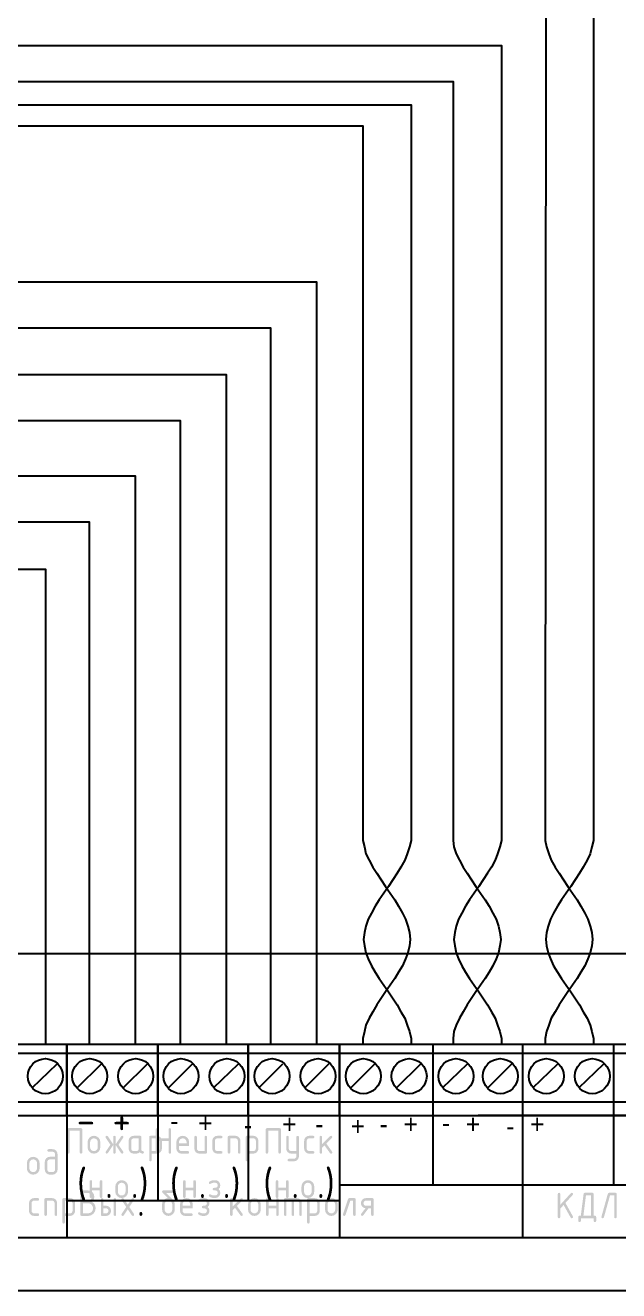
# Model space of a CAD drawing. Header units: millimetres. Extents: x 0 to 420, y 0 to 297.
# Drawn here: x 147.5 to 179.8, y 126.5 to 195.3 of the extents above; entities that cross this region are included whole.
import ezdxf

# ---------------------------------------------------------------- set-up
doc = ezdxf.new("R2010")
doc.units = ezdxf.units.MM
doc.layers.get('0').update_dxf_attribs({"linetype": 'CONTINUOUS'})
doc.styles.add('amiri-regular', font='amiri-regular')
doc.styles.get("Standard").update_dxf_attribs({"font": 'STANDARD'})

msp = doc.modelspace()

# ---------------------------------------------------------------- hatches: boundary and pattern name
at = {"true_color": 0x000007}
for points in [[(149.856141, 135.329524), (150.550121, 135.329524), (150.601728, 135.31216), (150.619023, 135.260071), (150.619023, 134.012119), (150.601728, 133.960029), (150.550121, 133.942666), (150.498031, 133.960029), (150.480668, 134.012119), (150.480668, 135.191169), (149.925594, 135.191169), (149.925594, 134.012119), (149.908231, 133.960029), (149.856141, 133.942666), (149.804327, 133.960029), (149.787239, 134.012119), (149.787239, 135.260071), (149.804327, 135.31216)], [(152.29599, 134.406238), (152.006602, 133.972983), (151.948724, 133.942666), (151.900217, 133.963061), (151.879822, 134.012119), (151.891398, 134.050704), (152.144406, 134.428287), (151.891398, 134.805318), (151.879822, 134.844454), (151.89691, 134.896062), (151.948724, 134.913356), (152.006602, 134.883039), (152.29599, 134.450335), (152.29599, 134.844454), (152.313078, 134.896062), (152.364892, 134.913356), (152.416982, 134.896062), (152.434345, 134.844454), (152.434345, 134.450335), (152.723182, 134.883039), (152.781059, 134.913356), (152.833149, 134.896062), (152.850513, 134.844454), (152.838937, 134.805318), (152.585929, 134.428287), (152.838937, 134.050704), (152.850513, 134.012119), (152.833149, 133.960029), (152.781059, 133.942666), (152.723182, 133.972983), (152.434345, 134.406238), (152.434345, 134.012119), (152.416982, 133.960029), (152.364892, 133.942666), (152.313078, 133.960029), (152.29599, 134.012119)], [(154.613239, 134.012119), (154.613239, 135.260071), (154.630327, 135.31216), (154.682141, 135.329524), (154.734231, 135.31216), (154.751594, 135.260071), (154.751594, 134.775001), (155.306668, 134.775001), (155.306668, 135.260071), (155.324031, 135.31216), (155.376121, 135.329524), (155.427728, 135.31216), (155.445023, 135.260071), (155.445023, 134.012119), (155.427728, 133.960029), (155.376121, 133.942666), (155.324031, 133.960029), (155.306668, 134.012119), (155.306668, 134.636095), (154.751594, 134.636095), (154.751594, 134.012119), (154.734231, 133.960029), (154.682141, 133.942666), (154.630327, 133.960029)], [(157.399251, 134.844454), (157.399251, 134.012119), (157.381888, 133.960029), (157.329798, 133.942666), (156.983084, 133.942666), (156.875114, 133.962648), (156.785749, 134.023144), (156.725735, 134.11244), (156.705822, 134.219927), (156.705822, 134.844454), (156.72291, 134.896062), (156.774724, 134.913356), (156.826814, 134.896062), (156.844177, 134.844454), (156.844177, 134.219927), (156.854237, 134.167011), (156.884967, 134.122362), (156.930098, 134.091632), (156.983084, 134.081572), (157.260345, 134.081572), (157.260345, 134.844454), (157.277708, 134.896062), (157.329798, 134.913356), (157.381888, 134.896062)], [(157.820139, 134.636095), (157.820139, 134.219927), (157.830199, 134.167011), (157.860929, 134.122362), (157.90606, 134.091632), (157.959046, 134.081572), (158.166854, 134.081572), (158.218944, 134.064209), (158.236307, 134.012119), (158.218944, 133.960029), (158.166854, 133.942666), (157.959046, 133.942666), (157.851076, 133.962648), (157.761711, 134.023144), (157.701697, 134.11244), (157.681784, 134.219927), (157.681784, 134.636095), (157.701697, 134.743582), (157.761711, 134.832879), (157.851076, 134.893168), (157.959046, 134.913356), (158.166854, 134.913356), (158.218944, 134.896062), (158.236307, 134.844454), (158.218944, 134.792364), (158.166854, 134.775001), (157.959046, 134.775001), (157.905371, 134.764735), (157.860378, 134.734211), (157.83013, 134.689494)], [(158.519251, 134.012119), (158.519251, 134.844454), (158.536338, 134.896062), (158.588152, 134.913356), (158.935418, 134.913356), (159.042009, 134.893099), (159.131651, 134.832328), (159.192422, 134.742893), (159.212679, 134.636095), (159.212679, 134.012119), (159.195316, 133.960029), (159.143226, 133.942666), (159.091136, 133.960029), (159.073773, 134.012119), (159.073773, 134.636095), (159.063576, 134.690183), (159.033534, 134.734762), (158.989024, 134.764804), (158.935418, 134.775001), (158.657606, 134.775001), (158.657606, 134.012119), (158.640242, 133.960029), (158.588152, 133.942666), (158.536338, 133.960029)], [(160.651141, 135.329524), (161.345121, 135.329524), (161.396728, 135.31216), (161.414023, 135.260071), (161.414023, 134.012119), (161.396728, 133.960029), (161.345121, 133.942666), (161.293031, 133.960029), (161.275668, 134.012119), (161.275668, 135.191169), (160.720594, 135.191169), (160.720594, 134.012119), (160.703231, 133.960029), (160.651141, 133.942666), (160.599327, 133.960029), (160.582239, 134.012119), (160.582239, 135.260071), (160.599327, 135.31216)], [(162.253383, 133.802106), (162.253383, 133.942666), (161.976122, 133.942666), (161.868153, 133.962923), (161.778787, 134.023695), (161.718773, 134.113129), (161.698861, 134.219927), (161.698861, 134.844454), (161.715948, 134.896062), (161.767762, 134.913356), (161.819852, 134.896062), (161.837216, 134.844454), (161.837216, 134.219927), (161.847275, 134.167011), (161.878005, 134.122362), (161.923136, 134.091632), (161.976122, 134.081572), (162.253383, 134.081572), (162.253383, 134.844454), (162.270746, 134.896062), (162.322836, 134.913356), (162.374926, 134.896062), (162.392289, 134.844454), (162.392289, 133.80376), (162.372446, 133.697169), (162.312914, 133.607527), (162.224444, 133.546756), (162.117784, 133.526499), (161.837216, 133.526499), (161.785126, 133.543862), (161.767762, 133.595952), (161.788709, 133.644459), (161.837216, 133.665405), (162.115028, 133.665405), (162.168634, 133.675258), (162.213144, 133.704541), (162.243186, 133.748363)], [(162.813177, 134.636095), (162.813177, 134.219927), (162.823237, 134.167011), (162.853967, 134.122362), (162.899098, 134.091632), (162.952084, 134.081572), (163.159892, 134.081572), (163.211982, 134.064209), (163.229345, 134.012119), (163.211982, 133.960029), (163.159892, 133.942666), (162.952084, 133.942666), (162.844114, 133.962648), (162.754749, 134.023144), (162.694735, 134.11244), (162.674822, 134.219927), (162.674822, 134.636095), (162.694735, 134.743582), (162.754749, 134.832879), (162.844114, 134.893168), (162.952084, 134.913356), (163.159892, 134.913356), (163.211982, 134.896062), (163.229345, 134.844454), (163.211982, 134.792364), (163.159892, 134.775001), (162.952084, 134.775001), (162.898409, 134.764735), (162.853416, 134.734211), (162.823168, 134.689494)], [(163.650644, 134.457501), (164.086655, 134.893512), (164.136264, 134.913356), (164.188354, 134.896062), (164.205717, 134.844454), (164.184771, 134.795947), (163.879949, 134.491125), (164.191937, 134.051807), (164.205717, 134.011017), (164.188354, 133.959685), (164.136264, 133.942666), (164.078387, 133.971881), (163.780179, 134.391355), (163.650644, 134.262371), (163.650644, 134.012119), (163.63328, 133.960029), (163.581191, 133.942666), (163.529376, 133.960029), (163.512289, 134.012119), (163.512289, 134.844454), (163.529376, 134.896062), (163.581191, 134.913356), (163.63328, 134.896062), (163.650644, 134.844454)], [(151.153262, 131.945834), (151.153262, 131.599119), (151.135898, 131.547029), (151.083809, 131.529666), (151.031994, 131.547029), (151.014907, 131.599119), (151.014907, 132.431454), (151.031994, 132.483062), (151.083809, 132.500356), (151.135898, 132.483062), (151.153262, 132.431454), (151.153262, 132.08474), (151.569429, 132.08474), (151.569429, 132.431454), (151.586792, 132.483062), (151.638882, 132.500356), (151.690972, 132.483062), (151.708335, 132.431454), (151.708335, 131.599119), (151.690972, 131.547029), (151.638882, 131.529666), (151.586792, 131.547029), (151.569429, 131.599119), (151.569429, 131.945834)], [(156.233263, 131.945834), (156.233263, 131.599119), (156.215899, 131.547029), (156.163809, 131.529666), (156.111995, 131.547029), (156.094908, 131.599119), (156.094908, 132.431454), (156.111995, 132.483062), (156.163809, 132.500356), (156.215899, 132.483062), (156.233263, 132.431454), (156.233263, 132.08474), (156.64943, 132.08474), (156.64943, 132.431454), (156.666793, 132.483062), (156.718883, 132.500356), (156.770973, 132.483062), (156.788336, 132.431454), (156.788336, 131.599119), (156.770973, 131.547029), (156.718883, 131.529666), (156.666793, 131.547029), (156.64943, 131.599119), (156.64943, 131.945834)], [(157.976977, 131.806927), (157.967882, 131.864736), (157.940596, 131.908902), (157.858465, 131.944731), (157.769168, 131.945834), (157.719559, 131.965677), (157.699715, 132.015287), (157.72011, 132.064896), (157.789012, 132.085291), (157.809958, 132.085291), (157.832007, 132.08474), (157.894019, 132.094662), (157.939494, 132.124427), (157.967537, 132.1688), (157.976977, 132.223095), (157.966779, 132.277183), (157.936738, 132.321762), (157.892227, 132.351804), (157.838622, 132.362001), (157.769168, 132.362001), (157.704401, 132.353044), (157.626404, 132.326723), (157.563634, 132.300196), (157.544273, 132.291446), (157.507341, 132.316802), (157.491907, 132.364757), (157.520157, 132.416847), (157.605457, 132.463976), (157.693514, 132.491261), (157.769168, 132.500356), (157.838622, 132.500356), (157.945695, 132.480168), (158.035405, 132.419879), (158.095695, 132.330582), (158.115883, 132.223095), (158.091905, 132.096867), (158.019971, 132.015287), (158.091905, 131.931778), (158.115883, 131.806927), (158.095695, 131.69944), (158.035405, 131.610144), (157.945695, 131.549648), (157.838622, 131.529666), (157.769168, 131.529666), (157.691516, 131.538486), (157.604355, 131.565495), (157.520019, 131.611246), (157.491907, 131.665265), (157.507341, 131.713221), (157.545375, 131.738577), (157.568113, 131.729619), (157.629711, 131.703299), (157.705227, 131.677254), (157.769168, 131.668572), (157.838622, 131.668572), (157.892021, 131.678563), (157.936738, 131.708811), (157.966779, 131.753322)], [(161.270928, 131.945834), (161.270928, 131.599119), (161.253565, 131.547029), (161.201475, 131.529666), (161.149661, 131.547029), (161.132573, 131.599119), (161.132573, 132.431454), (161.149661, 132.483062), (161.201475, 132.500356), (161.253565, 132.483062), (161.270928, 132.431454), (161.270928, 132.08474), (161.687096, 132.08474), (161.687096, 132.431454), (161.704459, 132.483062), (161.756549, 132.500356), (161.808639, 132.483062), (161.826002, 132.431454), (161.826002, 131.599119), (161.808639, 131.547029), (161.756549, 131.529666), (161.704459, 131.547029), (161.687096, 131.599119), (161.687096, 131.945834)], [(147.858146, 131.249428), (147.858146, 130.833261), (147.868206, 130.780344), (147.898936, 130.735696), (147.944067, 130.704965), (147.997053, 130.694906), (148.204861, 130.694906), (148.256951, 130.677542), (148.274314, 130.625453), (148.256951, 130.573363), (148.204861, 130.555999), (147.997053, 130.555999), (147.889083, 130.575981), (147.799718, 130.636477), (147.739704, 130.725774), (147.719791, 130.833261), (147.719791, 131.249428), (147.739704, 131.356915), (147.799718, 131.446212), (147.889083, 131.506501), (147.997053, 131.52669), (148.204861, 131.52669), (148.256951, 131.509395), (148.274314, 131.457788), (148.256951, 131.405698), (148.204861, 131.388335), (147.997053, 131.388335), (147.943378, 131.378068), (147.898385, 131.347545), (147.868137, 131.302827)], [(148.557258, 130.625453), (148.557258, 131.457788), (148.574345, 131.509395), (148.626159, 131.52669), (148.973425, 131.52669), (149.080016, 131.506432), (149.169658, 131.445661), (149.230429, 131.356226), (149.250686, 131.249428), (149.250686, 130.625453), (149.233323, 130.573363), (149.181233, 130.555999), (149.129143, 130.573363), (149.11178, 130.625453), (149.11178, 131.249428), (149.101583, 131.303516), (149.071541, 131.348096), (149.027031, 131.378137), (148.973425, 131.388335), (148.695613, 131.388335), (148.695613, 130.625453), (148.678249, 130.573363), (148.626159, 130.555999), (148.574345, 130.573363)], [(153.172924, 131.04162), (153.424278, 130.664038), (153.435853, 130.625453), (153.41849, 130.573363), (153.3664, 130.555999), (153.308523, 130.586316), (153.089139, 130.916494), (152.869204, 130.586316), (152.811326, 130.555999), (152.762819, 130.576394), (152.742424, 130.625453), (152.754, 130.664038), (153.004803, 131.04162), (152.754, 131.418651), (152.742424, 131.457788), (152.759512, 131.509395), (152.811326, 131.52669), (152.869204, 131.496373), (153.089139, 131.167297), (153.308523, 131.496373), (153.3664, 131.52669), (153.41849, 131.509464), (153.435853, 131.458339), (153.424278, 131.418651)], [(157.3889, 130.833261), (157.379805, 130.891069), (157.35252, 130.935236), (157.270389, 130.971065), (157.181092, 130.972167), (157.131483, 130.992011), (157.111639, 131.04162), (157.132034, 131.09123), (157.200936, 131.111624), (157.221882, 131.111624), (157.243931, 131.111073), (157.305942, 131.120995), (157.351418, 131.150761), (157.379461, 131.195134), (157.3889, 131.249428), (157.378703, 131.303516), (157.348662, 131.348096), (157.304151, 131.378137), (157.250545, 131.388335), (157.181092, 131.388335), (157.116324, 131.379377), (157.038327, 131.353057), (156.975558, 131.32653), (156.956196, 131.317779), (156.919265, 131.343135), (156.903831, 131.391091), (156.932081, 131.44318), (157.017381, 131.490309), (157.105438, 131.517595), (157.181092, 131.52669), (157.250545, 131.52669), (157.357619, 131.506501), (157.447329, 131.446212), (157.507618, 131.356915), (157.527806, 131.249428), (157.503829, 131.1232), (157.431895, 131.04162), (157.503829, 130.958111), (157.527806, 130.833261), (157.507618, 130.725774), (157.447329, 130.636477), (157.357619, 130.575981), (157.250545, 130.555999), (157.181092, 130.555999), (157.10344, 130.564819), (157.016279, 130.591828), (156.931943, 130.637579), (156.903831, 130.691598), (156.919265, 130.739554), (156.957299, 130.76491), (156.980036, 130.755953), (157.041635, 130.729632), (157.117151, 130.703587), (157.181092, 130.694906), (157.250545, 130.694906), (157.303944, 130.704897), (157.348662, 130.735144), (157.378703, 130.779655)], [(158.786366, 131.070835), (159.222377, 131.506846), (159.271987, 131.52669), (159.324077, 131.509395), (159.34144, 131.457788), (159.320494, 131.409281), (159.015672, 131.104459), (159.327659, 130.66514), (159.34144, 130.62435), (159.324077, 130.573018), (159.271987, 130.555999), (159.214109, 130.585214), (158.915902, 131.004689), (158.786366, 130.875704), (158.786366, 130.625453), (158.769003, 130.573363), (158.716913, 130.555999), (158.665099, 130.573363), (158.648011, 130.625453), (158.648011, 131.457788), (158.665099, 131.509395), (158.716913, 131.52669), (158.769003, 131.509395), (158.786366, 131.457788)], [(160.73829, 130.972167), (160.73829, 130.625453), (160.720927, 130.573363), (160.668837, 130.555999), (160.617022, 130.573363), (160.599935, 130.625453), (160.599935, 131.457788), (160.617022, 131.509395), (160.668837, 131.52669), (160.720927, 131.509395), (160.73829, 131.457788), (160.73829, 131.111073), (161.154457, 131.111073), (161.154457, 131.457788), (161.171821, 131.509395), (161.22391, 131.52669), (161.276, 131.509395), (161.293364, 131.457788), (161.293364, 130.625453), (161.276, 130.573363), (161.22391, 130.555999), (161.171821, 130.573363), (161.154457, 130.625453), (161.154457, 130.972167)], [(161.644799, 131.52669), (162.269326, 131.52669), (162.375917, 131.506432), (162.465558, 131.445661), (162.52633, 131.356226), (162.546587, 131.249428), (162.546587, 130.625453), (162.529224, 130.573363), (162.477134, 130.555999), (162.425044, 130.573363), (162.407681, 130.625453), (162.407681, 131.249428), (162.397759, 131.303516), (162.367993, 131.348096), (162.323414, 131.378137), (162.269326, 131.388335), (162.130419, 131.388335), (162.130419, 130.625453), (162.113056, 130.573363), (162.060966, 130.555999), (162.009152, 130.573363), (161.992064, 130.625453), (161.992064, 131.388335), (161.714252, 131.388335), (161.714252, 130.625453), (161.696888, 130.573363), (161.644799, 130.555999), (161.592984, 130.573363), (161.575897, 130.625453), (161.575897, 131.457788), (161.592984, 131.509395)], [(165.129652, 131.52669), (165.406913, 131.52669), (165.459003, 131.509395), (165.476367, 131.457788), (165.476367, 130.625453), (165.459003, 130.573363), (165.406913, 130.555999), (165.354824, 130.573363), (165.33746, 130.625453), (165.33746, 131.388335), (165.17871, 131.388335), (164.917434, 130.603404), (164.892905, 130.567713), (164.85184, 130.555999), (164.800025, 130.573501), (164.782938, 130.626555), (164.785694, 130.647501), (165.060199, 131.469914), (165.086657, 131.512358)], [(176.77529, 131.153848), (176.595594, 130.956512), (176.595594, 130.498453), (176.578231, 130.446363), (176.526141, 130.428999), (176.474327, 130.446363), (176.457239, 130.498453), (176.457239, 131.746404), (176.474327, 131.798494), (176.526141, 131.815857), (176.578231, 131.798494), (176.595594, 131.746404), (176.595594, 131.163218), (177.167204, 131.792706), (177.220121, 131.815857), (177.271728, 131.798494), (177.289023, 131.746404), (177.270281, 131.699551), (176.873958, 131.263539), (177.279652, 130.533179), (177.289023, 130.498453), (177.267525, 130.450497), (177.220121, 130.428999), (177.183189, 130.438163), (177.157833, 130.465931)], [(179.24294, 131.815857), (179.59186, 131.815857), (179.643467, 131.798494), (179.660762, 131.746404), (179.660762, 130.498453), (179.643467, 130.446363), (179.59186, 130.428999), (179.53977, 130.446363), (179.522407, 130.498453), (179.522407, 131.677502), (179.297511, 131.677502), (178.964577, 130.477506), (178.940943, 130.441057), (178.89788, 130.428999), (178.846065, 130.446363), (178.828978, 130.498453), (178.833939, 130.523809), (179.173487, 131.746404), (179.199946, 131.798494)]]:
    msp.add_hatch(color=0, dxfattribs=at).paths.add_polyline_path(points, flags=0)
h = msp.add_hatch(color=0, dxfattribs=at)
h.paths.add_polyline_path([(150.903861, 134.289381), (150.903861, 134.566642), (150.929148, 134.699829), (151.005284, 134.811933), (151.117181, 134.887863), (151.250575, 134.913356), (151.384934, 134.888207), (151.496968, 134.813035), (151.57214, 134.701001), (151.597289, 134.566642), (151.597289, 134.289381), (151.571796, 134.155986), (151.495866, 134.04409), (151.383762, 133.967953), (151.250575, 133.942666), (151.117181, 133.967953), (151.005284, 134.04409), (150.929148, 134.155986)], flags=0)
h.paths.add_polyline_path([(151.458383, 134.289381), (151.458383, 134.566642), (151.443087, 134.64643), (151.397198, 134.713816), (151.330088, 134.759705), (151.250575, 134.775001), (151.170304, 134.759705), (151.102849, 134.713816), (151.057236, 134.64643), (151.042216, 134.566642), (151.042216, 134.289381), (151.057167, 134.208696), (151.102298, 134.141655), (151.169615, 134.096524), (151.250575, 134.081572), (151.330088, 134.096593), (151.397198, 134.142206), (151.443087, 134.209592)], flags=0)
h = msp.add_hatch(color=0, dxfattribs=at)
h.paths.add_polyline_path([(153.689462, 134.775001), (153.412201, 134.775001), (153.358526, 134.764735), (153.313534, 134.734211), (153.283286, 134.689494), (153.273295, 134.636095), (153.273295, 134.219927), (153.283354, 134.167011), (153.314085, 134.122362), (153.359215, 134.091632), (153.412201, 134.081572), (153.551107, 134.081572), (153.604024, 134.091563), (153.648672, 134.121811), (153.679196, 134.166322), (153.689462, 134.219927)], flags=0)
h.paths.add_polyline_path([(153.966724, 134.012119), (153.949429, 133.960029), (153.897822, 133.942666), (153.809352, 133.960925), (153.739072, 134.015978), (153.653564, 133.960925), (153.551107, 133.942666), (153.412201, 133.942666), (153.304232, 133.962648), (153.214866, 134.023144), (153.154852, 134.11244), (153.13494, 134.219927), (153.13494, 134.636095), (153.154852, 134.743582), (153.214866, 134.832879), (153.304232, 134.893168), (153.412201, 134.913356), (153.758915, 134.913356), (153.811005, 134.896062), (153.828369, 134.844454), (153.828369, 134.150474), (153.845456, 134.09866), (153.89727, 134.081572), (153.94936, 134.064209)], flags=0)
h = msp.add_hatch(color=0, dxfattribs=at)
h.paths.add_polyline_path([(154.251561, 134.844454), (154.268649, 134.896062), (154.320463, 134.913356), (154.667729, 134.913356), (154.774802, 134.893168), (154.864513, 134.832879), (154.924802, 134.743582), (154.94499, 134.636095), (154.94499, 134.219927), (154.924802, 134.113129), (154.864513, 134.023695), (154.774802, 133.962923), (154.667729, 133.942666), (154.389916, 133.942666), (154.389916, 133.595952), (154.372553, 133.543862), (154.320463, 133.526499), (154.268649, 133.543862), (154.251561, 133.595952)], flags=0)
h.paths.add_polyline_path([(154.389916, 134.775001), (154.389916, 134.081572), (154.667729, 134.081572), (154.720646, 134.091563), (154.765294, 134.121811), (154.795818, 134.166322), (154.806084, 134.219927), (154.806084, 134.636095), (154.795886, 134.690183), (154.765845, 134.734762), (154.721335, 134.764804), (154.667729, 134.775001)], flags=0)
h = msp.add_hatch(color=0, dxfattribs=at)
h.paths.add_polyline_path([(156.076575, 134.775001), (155.996304, 134.759705), (155.928849, 134.713816), (155.883236, 134.64643), (155.868216, 134.566642), (155.868216, 134.49774), (156.284383, 134.49774), (156.284383, 134.566642), (156.269087, 134.64643), (156.223198, 134.713816), (156.156088, 134.759705)], flags=0)
h.paths.add_polyline_path([(155.868216, 134.358834), (155.868216, 134.219927), (155.878275, 134.167011), (155.909006, 134.122362), (155.954136, 134.091632), (156.007122, 134.081572), (156.353836, 134.081572), (156.405926, 134.064209), (156.423289, 134.012119), (156.405926, 133.960029), (156.353836, 133.942666), (156.007122, 133.942666), (155.899153, 133.962648), (155.809787, 134.023144), (155.749773, 134.11244), (155.729861, 134.219927), (155.729861, 134.566642), (155.755148, 134.699829), (155.831284, 134.811933), (155.943181, 134.887863), (156.076575, 134.913356), (156.210934, 134.888207), (156.322968, 134.813035), (156.39814, 134.701001), (156.423289, 134.566642), (156.423289, 134.358834)], flags=0)
h = msp.add_hatch(color=0, dxfattribs=at)
h.paths.add_polyline_path([(159.495212, 134.844454), (159.5123, 134.896062), (159.564114, 134.913356), (159.91138, 134.913356), (160.018454, 134.893168), (160.108164, 134.832879), (160.168453, 134.743582), (160.188641, 134.636095), (160.188641, 134.219927), (160.168453, 134.113129), (160.108164, 134.023695), (160.018454, 133.962923), (159.91138, 133.942666), (159.633567, 133.942666), (159.633567, 133.595952), (159.616204, 133.543862), (159.564114, 133.526499), (159.5123, 133.543862), (159.495212, 133.595952)], flags=0)
h.paths.add_polyline_path([(159.633567, 134.775001), (159.633567, 134.081572), (159.91138, 134.081572), (159.964297, 134.091563), (160.008945, 134.121811), (160.039469, 134.166322), (160.049735, 134.219927), (160.049735, 134.636095), (160.039538, 134.690183), (160.009496, 134.734762), (159.964986, 134.764804), (159.91138, 134.775001)], flags=0)
h = msp.add_hatch(color=0, dxfattribs=at)
h.paths.add_polyline_path([(149.273547, 133.909262), (149.273547, 133.076927), (149.253289, 132.96944), (149.192518, 132.880144), (149.102876, 132.819648), (148.996285, 132.799666), (148.857379, 132.799666), (148.74941, 132.819923), (148.660044, 132.880695), (148.60003, 132.970129), (148.580118, 133.076927), (148.580118, 133.493095), (148.600099, 133.600582), (148.660595, 133.689879), (148.750305, 133.750168), (148.857379, 133.770356), (149.13464, 133.770356), (149.13464, 133.909262), (149.124443, 133.96335), (149.094402, 134.00793), (149.049891, 134.037971), (148.996285, 134.048169), (148.787926, 134.048169), (148.735836, 134.065256), (148.718473, 134.117071), (148.735836, 134.16916), (148.787926, 134.186524), (148.996285, 134.186524), (149.103359, 134.166267), (149.193069, 134.105495), (149.253358, 134.01606)], flags=0)
h.paths.add_polyline_path([(149.13464, 133.076927), (149.13464, 133.632001), (148.857379, 133.632001), (148.803704, 133.621735), (148.758711, 133.591211), (148.728464, 133.546494), (148.718473, 133.493095), (148.718473, 133.076927), (148.728532, 133.024011), (148.759263, 132.979362), (148.804393, 132.948632), (148.857379, 132.938572), (148.996285, 132.938572), (149.049202, 132.948563), (149.09385, 132.978811), (149.124374, 133.023322)], flags=0)
h = msp.add_hatch(color=0, dxfattribs=at)
h.paths.add_polyline_path([(147.604156, 133.146381), (147.604156, 133.423642), (147.629443, 133.556829), (147.705579, 133.668933), (147.817476, 133.744863), (147.95087, 133.770356), (148.085229, 133.745207), (148.197263, 133.670035), (148.272435, 133.558001), (148.297585, 133.423642), (148.297585, 133.146381), (148.272091, 133.012986), (148.196161, 132.90109), (148.084058, 132.824953), (147.95087, 132.799666), (147.817476, 132.824953), (147.705579, 132.90109), (147.629443, 133.012986)], flags=0)
h.paths.add_polyline_path([(148.158678, 133.146381), (148.158678, 133.423642), (148.143382, 133.50343), (148.097493, 133.570816), (148.030383, 133.616705), (147.95087, 133.632001), (147.870599, 133.616705), (147.803145, 133.570816), (147.757531, 133.50343), (147.742511, 133.423642), (147.742511, 133.146381), (147.757463, 133.065696), (147.802593, 132.998655), (147.86991, 132.953524), (147.95087, 132.938572), (148.030383, 132.953593), (148.097493, 132.999206), (148.143382, 133.066592)], flags=0)
h = msp.add_hatch(color=0, dxfattribs=at)
h.paths.add_polyline_path([(152.411906, 131.876381), (152.411906, 132.153642), (152.437193, 132.286829), (152.51333, 132.398933), (152.625227, 132.474863), (152.758621, 132.500356), (152.892979, 132.475207), (153.005014, 132.400035), (153.080186, 132.288001), (153.105335, 132.153642), (153.105335, 131.876381), (153.079841, 131.742986), (153.003911, 131.63109), (152.891808, 131.554953), (152.758621, 131.529666), (152.625227, 131.554953), (152.51333, 131.63109), (152.437193, 131.742986)], flags=0)
h.paths.add_polyline_path([(152.966429, 131.876381), (152.966429, 132.153642), (152.951133, 132.23343), (152.905244, 132.300816), (152.838133, 132.346705), (152.758621, 132.362001), (152.67835, 132.346705), (152.610895, 132.300816), (152.565282, 132.23343), (152.550261, 132.153642), (152.550261, 131.876381), (152.565213, 131.795696), (152.610344, 131.728655), (152.677661, 131.683524), (152.758621, 131.668572), (152.838133, 131.683593), (152.905244, 131.729206), (152.951133, 131.796592)], flags=0)
h = msp.add_hatch(color=0, dxfattribs=at)
h.paths.add_polyline_path([(162.529573, 131.876381), (162.529573, 132.153642), (162.55486, 132.286829), (162.630997, 132.398933), (162.742893, 132.474863), (162.876287, 132.500356), (163.010646, 132.475207), (163.122681, 132.400035), (163.197853, 132.288001), (163.223002, 132.153642), (163.223002, 131.876381), (163.197508, 131.742986), (163.121578, 131.63109), (163.009475, 131.554953), (162.876287, 131.529666), (162.742893, 131.554953), (162.630997, 131.63109), (162.55486, 131.742986)], flags=0)
h.paths.add_polyline_path([(163.084095, 131.876381), (163.084095, 132.153642), (163.068799, 132.23343), (163.022911, 132.300816), (162.9558, 132.346705), (162.876287, 132.362001), (162.796017, 132.346705), (162.728562, 132.300816), (162.682949, 132.23343), (162.667928, 132.153642), (162.667928, 131.876381), (162.68288, 131.795696), (162.72801, 131.728655), (162.795328, 131.683524), (162.876287, 131.668572), (162.9558, 131.683593), (163.022911, 131.729206), (163.068799, 131.796592)], flags=0)
h = msp.add_hatch(color=0, dxfattribs=at)
h.paths.add_polyline_path([(149.533219, 131.457788), (149.550307, 131.509395), (149.602121, 131.52669), (149.949387, 131.52669), (150.056461, 131.506501), (150.146171, 131.446212), (150.20646, 131.356915), (150.226648, 131.249428), (150.226648, 130.833261), (150.20646, 130.726463), (150.146171, 130.637028), (150.056461, 130.576257), (149.949387, 130.555999), (149.671574, 130.555999), (149.671574, 130.209285), (149.654211, 130.157195), (149.602121, 130.139832), (149.550307, 130.157195), (149.533219, 130.209285)], flags=0)
h.paths.add_polyline_path([(149.671574, 131.388335), (149.671574, 130.694906), (149.949387, 130.694906), (150.002304, 130.704897), (150.046952, 130.735144), (150.077476, 130.779655), (150.087742, 130.833261), (150.087742, 131.249428), (150.077545, 131.303516), (150.047503, 131.348096), (150.002993, 131.378137), (149.949387, 131.388335)], flags=0)
h = msp.add_hatch(color=0, dxfattribs=at)
h.paths.add_polyline_path([(151.14363, 131.326047), (151.229809, 131.259901), (151.291494, 131.178873), (151.32858, 131.082961), (151.340965, 130.972167), (151.310442, 130.812177), (151.219147, 130.677818), (151.08465, 130.586316), (150.925349, 130.555999), (150.578083, 130.555999), (150.526269, 130.573363), (150.509181, 130.625453), (150.509181, 131.873404), (150.526269, 131.925494), (150.578083, 131.942857), (150.925349, 131.942857), (151.059432, 131.917708), (151.171191, 131.842536), (151.246845, 131.730501), (151.272063, 131.596143), (151.239886, 131.445592)], flags=0)
h.paths.add_polyline_path([(150.647536, 131.804502), (150.647536, 131.388335), (150.925349, 131.388335), (151.004862, 131.403355), (151.071972, 131.448968), (151.117861, 131.516354), (151.133157, 131.596143), (151.117861, 131.675931), (151.071972, 131.743317), (151.004862, 131.789206), (150.925349, 131.804502)], flags=0)
h.paths.add_polyline_path([(150.647536, 131.249428), (150.647536, 130.694906), (150.925349, 130.694906), (151.032422, 130.714818), (151.122133, 130.774832), (151.182422, 130.864198), (151.20261, 130.972167), (151.182422, 131.079241), (151.122133, 131.168951), (151.032422, 131.22924), (150.925349, 131.249428)], flags=0)
h = msp.add_hatch(color=0, dxfattribs=at)
h.paths.add_polyline_path([(152.180325, 130.833261), (152.160137, 130.725774), (152.099848, 130.636477), (152.010138, 130.575981), (151.903064, 130.555999), (151.694705, 130.555999), (151.642891, 130.573363), (151.625803, 130.625453), (151.625803, 131.457788), (151.642891, 131.509395), (151.694705, 131.52669), (151.746795, 131.509395), (151.764158, 131.457788), (151.764158, 131.111073), (151.903064, 131.111073), (152.010138, 131.090885), (152.099848, 131.030596), (152.160137, 130.940817)], flags=0)
h.paths.add_polyline_path([(152.04197, 130.833261), (152.031773, 130.887349), (152.001732, 130.931928), (151.957152, 130.96197), (151.903064, 130.972167), (151.764158, 130.972167), (151.764158, 130.694906), (151.903064, 130.694906), (151.956463, 130.704897), (152.001181, 130.735144), (152.031704, 130.779655)], flags=0)
h.paths.add_polyline_path([(152.319232, 131.457788), (152.336595, 131.509395), (152.388685, 131.52669), (152.440292, 131.509395), (152.457587, 131.457788), (152.457587, 130.625453), (152.440292, 130.573363), (152.388685, 130.555999), (152.336595, 130.573363), (152.319232, 130.625453)], flags=0)
h = msp.add_hatch(color=0, dxfattribs=at)
h.paths.add_polyline_path([(155.645336, 131.179975), (155.645336, 130.902714), (155.619842, 130.76932), (155.543912, 130.657423), (155.431809, 130.581286), (155.298621, 130.555999), (155.165227, 130.581286), (155.053331, 130.657423), (154.977194, 130.76932), (154.951907, 130.902714), (154.951907, 131.179975), (154.963086, 131.277635), (154.996693, 131.361394), (155.052831, 131.4312), (155.131603, 131.487002), (155.203261, 131.516768), (155.269958, 131.52669), (154.965136, 131.831512), (154.951907, 131.872853), (154.968995, 131.925218), (155.020809, 131.942857), (155.576985, 131.942857), (155.629075, 131.925494), (155.646438, 131.873404), (155.629075, 131.82159), (155.576985, 131.804502), (155.182866, 131.804502), (155.531785, 131.437393), (155.616879, 131.313025)], flags=0)
h.paths.add_polyline_path([(155.50643, 130.902714), (155.50643, 131.179975), (155.491133, 131.259764), (155.445245, 131.32715), (155.378134, 131.373038), (155.298621, 131.388335), (155.218351, 131.373038), (155.150896, 131.32715), (155.105283, 131.259764), (155.090262, 131.179975), (155.090262, 130.902714), (155.105214, 130.82203), (155.150345, 130.754988), (155.217662, 130.709857), (155.298621, 130.694906), (155.378134, 130.709926), (155.445245, 130.755539), (155.491133, 130.822925)], flags=0)
h = msp.add_hatch(color=0, dxfattribs=at)
h.paths.add_polyline_path([(156.274583, 131.388335), (156.194313, 131.373038), (156.126858, 131.32715), (156.081245, 131.259764), (156.066224, 131.179975), (156.066224, 131.111073), (156.482391, 131.111073), (156.482391, 131.179975), (156.467095, 131.259764), (156.421207, 131.32715), (156.354096, 131.373038)], flags=0)
h.paths.add_polyline_path([(156.066224, 130.972167), (156.066224, 130.833261), (156.076284, 130.780344), (156.107014, 130.735696), (156.152145, 130.704965), (156.20513, 130.694906), (156.551845, 130.694906), (156.603934, 130.677542), (156.621298, 130.625453), (156.603934, 130.573363), (156.551845, 130.555999), (156.20513, 130.555999), (156.097161, 130.575981), (156.007795, 130.636477), (155.947782, 130.725774), (155.927869, 130.833261), (155.927869, 131.179975), (155.953156, 131.313163), (156.029293, 131.425266), (156.141189, 131.501196), (156.274583, 131.52669), (156.408942, 131.50154), (156.520977, 131.426368), (156.596149, 131.314334), (156.621298, 131.179975), (156.621298, 130.972167)], flags=0)
h = msp.add_hatch(color=0, dxfattribs=at)
h.paths.add_polyline_path([(159.623973, 130.902714), (159.623973, 131.179975), (159.64926, 131.313163), (159.725397, 131.425266), (159.837293, 131.501196), (159.970687, 131.52669), (160.105046, 131.50154), (160.217081, 131.426368), (160.292253, 131.314334), (160.317402, 131.179975), (160.317402, 130.902714), (160.291908, 130.76932), (160.215978, 130.657423), (160.103875, 130.581286), (159.970687, 130.555999), (159.837293, 130.581286), (159.725397, 130.657423), (159.64926, 130.76932)], flags=0)
h.paths.add_polyline_path([(160.178495, 130.902714), (160.178495, 131.179975), (160.163199, 131.259764), (160.117311, 131.32715), (160.0502, 131.373038), (159.970687, 131.388335), (159.890417, 131.373038), (159.822962, 131.32715), (159.777349, 131.259764), (159.762328, 131.179975), (159.762328, 130.902714), (159.77728, 130.82203), (159.82241, 130.754988), (159.889728, 130.709857), (159.970687, 130.694906), (160.0502, 130.709926), (160.117311, 130.755539), (160.163199, 130.822925)], flags=0)
h = msp.add_hatch(color=0, dxfattribs=at)
h.paths.add_polyline_path([(162.831014, 131.457788), (162.848102, 131.509395), (162.899916, 131.52669), (163.247182, 131.52669), (163.354255, 131.506501), (163.443965, 131.446212), (163.504255, 131.356915), (163.524443, 131.249428), (163.524443, 130.833261), (163.504255, 130.726463), (163.443965, 130.637028), (163.354255, 130.576257), (163.247182, 130.555999), (162.969369, 130.555999), (162.969369, 130.209285), (162.952006, 130.157195), (162.899916, 130.139832), (162.848102, 130.157195), (162.831014, 130.209285)], flags=0)
h.paths.add_polyline_path([(162.969369, 131.388335), (162.969369, 130.694906), (163.247182, 130.694906), (163.300098, 130.704897), (163.344747, 130.735144), (163.37527, 130.779655), (163.385537, 130.833261), (163.385537, 131.249428), (163.375339, 131.303516), (163.345298, 131.348096), (163.300787, 131.378137), (163.247182, 131.388335)], flags=0)
h = msp.add_hatch(color=0, dxfattribs=at)
h.paths.add_polyline_path([(163.806976, 130.902714), (163.806976, 131.179975), (163.832263, 131.313163), (163.908399, 131.425266), (164.020296, 131.501196), (164.15369, 131.52669), (164.288049, 131.50154), (164.400084, 131.426368), (164.475255, 131.314334), (164.500405, 131.179975), (164.500405, 130.902714), (164.474911, 130.76932), (164.398981, 130.657423), (164.286878, 130.581286), (164.15369, 130.555999), (164.020296, 130.581286), (163.908399, 130.657423), (163.832263, 130.76932)], flags=0)
h.paths.add_polyline_path([(164.361498, 130.902714), (164.361498, 131.179975), (164.346202, 131.259764), (164.300314, 131.32715), (164.233203, 131.373038), (164.15369, 131.388335), (164.07342, 131.373038), (164.005965, 131.32715), (163.960352, 131.259764), (163.945331, 131.179975), (163.945331, 130.902714), (163.960283, 130.82203), (164.005413, 130.754988), (164.072731, 130.709857), (164.15369, 130.694906), (164.233203, 130.709926), (164.300314, 130.755539), (164.346202, 130.822925)], flags=0)
h = msp.add_hatch(color=0, dxfattribs=at)
h.paths.add_polyline_path([(166.005844, 130.974372), (165.90759, 131.003242), (165.828353, 131.064771), (165.776263, 131.149658), (165.7589, 131.249428), (165.778812, 131.356915), (165.838826, 131.446212), (165.928192, 131.506501), (166.036161, 131.52669), (166.382875, 131.52669), (166.434965, 131.509395), (166.452328, 131.457788), (166.452328, 130.625453), (166.434965, 130.573363), (166.382875, 130.555999), (166.330786, 130.573363), (166.313422, 130.625453), (166.313422, 130.972167), (166.172862, 130.972167), (165.883474, 130.584111), (165.827802, 130.555999), (165.775987, 130.573363), (165.7589, 130.625453), (165.772129, 130.667345)], flags=0)
h.paths.add_polyline_path([(165.897255, 131.249428), (165.907314, 131.196512), (165.938045, 131.151863), (165.983175, 131.121133), (166.036161, 131.111073), (166.313422, 131.111073), (166.313422, 131.388335), (166.036161, 131.388335), (165.982486, 131.378068), (165.937493, 131.347545), (165.907245, 131.302827)], flags=0)
h = msp.add_hatch(color=0, dxfattribs=at)
h.paths.add_polyline_path([(178.405644, 130.567906), (178.465107, 130.566734), (178.496044, 130.563496), (178.532286, 130.540689), (178.544551, 130.498453), (178.544551, 130.290093), (178.527187, 130.238486), (178.475097, 130.221191), (178.423008, 130.238486), (178.405644, 130.290093), (178.405644, 130.428999), (177.712216, 130.428999), (177.712216, 130.290093), (177.694852, 130.238486), (177.642762, 130.221191), (177.590948, 130.238486), (177.57386, 130.290093), (177.57386, 130.498453), (177.585849, 130.540689), (177.621816, 130.563496), (177.652409, 130.566734), (177.711113, 130.567906), (177.85939, 131.750814), (177.87882, 131.799458), (177.920575, 131.815857), (178.336742, 131.815857), (178.38835, 131.798494), (178.405644, 131.746404)], flags=0)
h.paths.add_polyline_path([(178.267289, 130.567906), (178.267289, 131.677502), (177.990028, 131.677502), (177.851122, 130.567906)], flags=0)

# ---------------------------------------------------------------- linework, layer by layer
at = {"color": 0, "true_color": 0x000096}
for points in [[(178.392667, 198.501), (178.392667, 151.341667), (178.392667, 150.960667), (178.308, 150.622), (178.223333, 150.241), (178.054, 149.902333), (177.842333, 149.521333), (177.630667, 149.182667), (177.165, 148.463), (176.657, 147.743333), (176.445333, 147.404667), (176.233667, 147.023667), (176.064333, 146.685), (175.937333, 146.304), (175.852667, 145.965333), (175.810333, 145.584333), (175.852667, 145.245667), (175.937333, 144.864667), (176.064333, 144.526), (176.233667, 144.145), (176.445333, 143.806333), (176.657, 143.467667), (177.165, 142.748), (177.630667, 142.028333), (177.842333, 141.647333), (178.054, 141.308667), (178.223333, 140.927667), (178.308, 140.589), (178.392667, 140.208), (178.392667, 139.869333)], [(175.810333, 196.85), (175.768, 151.341667), (175.768, 150.960667), (175.852667, 150.622), (175.979667, 150.241), (176.106667, 149.902333), (176.318333, 149.521333), (176.53, 149.182667), (176.995667, 148.463), (177.503667, 147.743333), (177.715333, 147.404667), (177.927, 147.023667), (178.096333, 146.685), (178.223333, 146.304), (178.308, 145.965333), (178.350333, 145.584333), (178.308, 145.245667), (178.223333, 144.864667), (178.096333, 144.526), (177.927, 144.145), (177.715333, 143.806333), (177.503667, 143.467667), (176.995667, 142.748), (176.53, 142.028333), (176.318333, 141.647333), (176.106667, 141.308667), (175.979667, 140.927667), (175.852667, 140.589), (175.768, 140.208), (175.768, 139.869333)]]:
    msp.add_lwpolyline(points, dxfattribs=at)
at = {"color": 0, "true_color": 0x000097}
for points in [[(73.533, 194.183), (173.397333, 194.183), (173.397333, 151.341667), (173.397333, 150.960667), (173.312667, 150.622), (173.185667, 150.241), (173.058667, 149.902333), (172.847, 149.521333), (172.635333, 149.182667), (172.169667, 148.463), (171.661667, 147.743333), (171.45, 147.404667), (171.238333, 147.023667), (171.069, 146.685), (170.942, 146.304), (170.857333, 145.965333), (170.815, 145.584333), (170.857333, 145.245667), (170.942, 144.864667), (171.069, 144.526), (171.238333, 144.145), (171.45, 143.806333), (171.661667, 143.467667), (172.169667, 142.748), (172.635333, 142.028333), (172.847, 141.647333), (173.058667, 141.308667), (173.185667, 140.927667), (173.312667, 140.589), (173.397333, 140.208), (173.397333, 139.869333)], [(70.993, 192.235667), (170.772667, 192.235667), (170.772667, 151.341667), (170.772667, 150.960667), (170.815, 150.622), (170.942, 150.241), (171.111333, 149.902333), (171.323, 149.521333), (171.534667, 149.182667), (172.000333, 148.463), (172.508333, 147.743333), (172.72, 147.404667), (172.931667, 147.023667), (173.101, 146.685), (173.228, 146.304), (173.312667, 145.965333), (173.355, 145.584333), (173.312667, 145.245667), (173.228, 144.864667), (173.101, 144.526), (172.931667, 144.145), (172.72, 143.806333), (172.508333, 143.467667), (172.000333, 142.748), (171.534667, 142.028333), (171.323, 141.647333), (171.111333, 141.308667), (170.942, 140.927667), (170.815, 140.589), (170.772667, 140.208), (170.772667, 139.869333)], [(62.103, 190.965667), (168.486667, 190.965667), (168.486667, 151.341667), (168.486667, 150.960667), (168.402, 150.622), (168.275, 150.241), (168.148, 149.902333), (167.936333, 149.521333), (167.724667, 149.182667), (167.259, 148.463), (166.751, 147.743333), (166.539333, 147.404667), (166.327667, 147.023667), (166.158333, 146.685), (166.031333, 146.304), (165.946667, 145.965333), (165.904333, 145.584333), (165.946667, 145.245667), (166.031333, 144.864667), (166.158333, 144.526), (166.327667, 144.145), (166.539333, 143.806333), (166.751, 143.467667), (167.259, 142.748), (167.724667, 142.028333), (167.936333, 141.647333), (168.148, 141.308667), (168.275, 140.927667), (168.402, 140.589), (168.486667, 140.208), (168.486667, 139.869333)], [(59.563, 189.822667), (165.862, 189.822667), (165.862, 151.341667), (165.862, 150.960667), (165.946667, 150.622), (166.031333, 150.241), (166.200667, 149.902333), (166.412333, 149.521333), (166.624, 149.182667), (167.089667, 148.463), (167.597667, 147.743333), (167.809333, 147.404667), (168.021, 147.023667), (168.190333, 146.685), (168.317333, 146.304), (168.402, 145.965333), (168.444333, 145.584333), (168.402, 145.245667), (168.317333, 144.864667), (168.190333, 144.526), (168.021, 144.145), (167.809333, 143.806333), (167.597667, 143.467667), (167.089667, 142.748), (166.624, 142.028333), (166.412333, 141.647333), (166.200667, 141.308667), (166.031333, 140.927667), (165.946667, 140.589), (165.862, 140.208), (165.862, 139.869333)]]:
    msp.add_lwpolyline(points, dxfattribs=at)
at = {"color": 0, "true_color": 0x000007}
for points in [[(163.364333, 139.869333), (163.364333, 181.313667), (96.350667, 181.313667)], [(160.866667, 139.869333), (160.866667, 178.816), (96.350667, 178.816)], [(158.453667, 139.869333), (158.453667, 176.276), (96.350667, 176.276)], [(155.956, 139.869333), (155.956, 173.778333), (96.350667, 173.778333)], [(153.500667, 139.869333), (153.500667, 170.772667), (96.350667, 170.772667)], [(151.003, 139.869333), (151.003, 168.275), (96.350667, 168.275)], [(148.632333, 139.869333), (148.632333, 165.692667), (96.350667, 165.692667)], [(172.339, 139.869333), (119.930333, 139.869333), (119.930333, 136.017), (135.339667, 136.017), (172.339, 136.017)], [(149.775333, 139.869333), (149.775333, 136.017)], [(154.728333, 139.869333), (154.728333, 136.017)], [(159.639, 139.869333), (159.639, 136.017)], [(169.672, 139.869333), (169.672, 132.249333)], [(209.423, 139.869333), (172.127333, 139.869333)], [(174.540333, 139.869333), (174.540333, 129.370667)], [(179.493333, 139.869333), (179.493333, 132.249333)], [(119.930333, 139.403667), (172.339, 139.403667)], [(172.127333, 139.403667), (209.423, 139.403667)], [(149.225, 138.811), (147.870333, 137.498667)], [(151.638, 138.811), (150.325667, 137.498667)], [(154.135667, 138.811), (152.823333, 137.498667)], [(156.591, 138.811), (155.278667, 137.498667)], [(159.088667, 138.811), (157.734, 137.498667)], [(161.501667, 138.811), (160.189333, 137.498667)], [(166.497, 138.811), (165.184667, 137.498667)], [(168.994667, 138.811), (167.682333, 137.498667)], [(171.534667, 138.811), (170.18, 137.498667)], [(173.947667, 138.811), (172.635333, 137.498667)], [(176.445333, 138.811), (175.090667, 137.498667)], [(178.943, 138.811), (177.588333, 137.498667)], [(172.339, 136.736667), (119.930333, 136.736667)], [(209.423, 136.736667), (172.127333, 136.736667)], [(149.775333, 136.017), (149.775333, 133.900333), (149.775333, 129.370667)], [(154.728333, 136.017), (154.728333, 133.900333), (154.728333, 131.402667)], [(159.639, 136.017), (159.639, 133.900333), (159.639, 131.402667)], [(164.592, 136.017), (164.592, 129.370667)], [(209.423, 136.017), (187.536667, 136.017), (172.127333, 136.017)], [(164.592, 132.249333), (209.423, 132.249333)], [(149.775333, 131.402667), (164.592, 131.402667)]]:
    msp.add_lwpolyline(points, dxfattribs=at)
for points in [[(117.559667, 144.822333), (222.461667, 144.822333), (222.461667, 126.492), (117.559667, 126.492)], [(149.775333, 136.017), (149.775333, 139.869333)], [(154.728333, 136.017), (154.728333, 139.869333)], [(159.639, 136.017), (159.639, 139.869333)], [(164.592, 136.017), (164.592, 139.869333)], [(162.687, 137.498667), (163.999333, 138.811)], [(119.930333, 136.017), (209.423, 136.017), (209.423, 129.370667), (119.930333, 129.370667)]]:
    msp.add_lwpolyline(points, close=True, dxfattribs=at)
for centre in [(148.611167, 138.154833), (151.024167, 138.154833), (153.521833, 138.154833), (155.977167, 138.154833), (158.474833, 138.154833), (160.930167, 138.154833), (163.427833, 138.154833), (163.427833, 138.154833), (165.883167, 138.154833), (168.380833, 138.154833), (170.920833, 138.154833), (173.333833, 138.154833), (175.8315, 138.154833), (178.329167, 138.154833)]:
    msp.add_circle(centre, 0.9525, dxfattribs=at)

# ---------------------------------------------------------------- texts
at = {"color": 0, "true_color": 0x000007, "char_height": 1.553406, "attachment_point": 1}
for s, insert, width in [('- +', (150.312054, 136.540975), 3.06366181), ('(', (150.325674, 133.083069), 0.17260049), ('.)', (153.246667, 133.083069), 0.69040251), ('(', (155.363333, 133.083069), 0.17260049), ('.)', (158.242003, 133.083069), 0.69040251), ('(', (160.443333, 133.083069), 0.17260049), ('.)', (163.364326, 133.083069), 0.69040251)]:
    msp.add_mtext(s, dxfattribs=dict(at, insert=insert, width=width))
at = {"color": 0, "true_color": 0x000000, "char_height": 1, "attachment_point": 5, "style": 'amiri-regular'}
for s, insert, width in [('-', (155.61615, 135.720278), 0.39366511), ('+', (157.307017, 135.607554), 0.72398192), ('+', (161.872358, 135.551192), 0.72398192), ('+', (165.592266, 135.438467), 0.72398192), ('+', (168.466741, 135.551192), 0.72398192), ('-', (170.383057, 135.607554), 0.39366511), ('+', (171.848475, 135.551192), 0.72398192), ('+', (175.342934, 135.551192), 0.72398192), ('-', (159.617869, 135.494829), 0.39366511), ('-', (163.506863, 135.551192), 0.39366511), ('-', (167.001322, 135.551192), 0.39366511), ('-', (173.877516, 135.438467), 0.39366511)]:
    msp.add_mtext(s, dxfattribs=dict(at, insert=insert, width=width))
at = {"color": 0, "true_color": 0x000007, "char_height": 1.553406, "attachment_point": 1}
for s, insert in [('.', (151.849663, 133.083069)), ('.', (156.929663, 133.083069)), ('.', (161.967323, 133.083069)), ('. ', (153.585337, 132.109399))]:
    msp.add_mtext(s, dxfattribs=dict(at, insert=insert))

doc.saveas('drawing.dxf')
